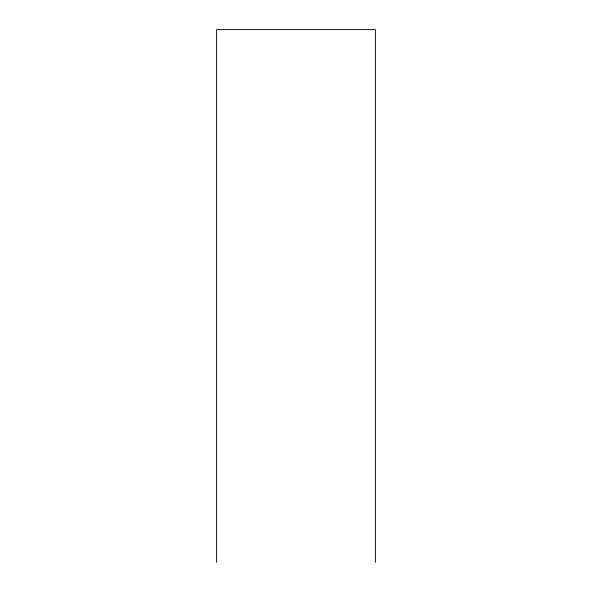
<?xml version="1.0" encoding="UTF-8"?>
<svg xmlns="http://www.w3.org/2000/svg" width="592" height="592" viewBox="0 0 592 592"><rect width="100%" height="100%" fill="white"/><g stroke="black" fill="none" stroke-linecap="round" stroke-linejoin="round"><path stroke-width="0.89" d="M375.387 562.4L375.387 29.6L216.613 29.6L216.613 562.4"/></g></svg>
